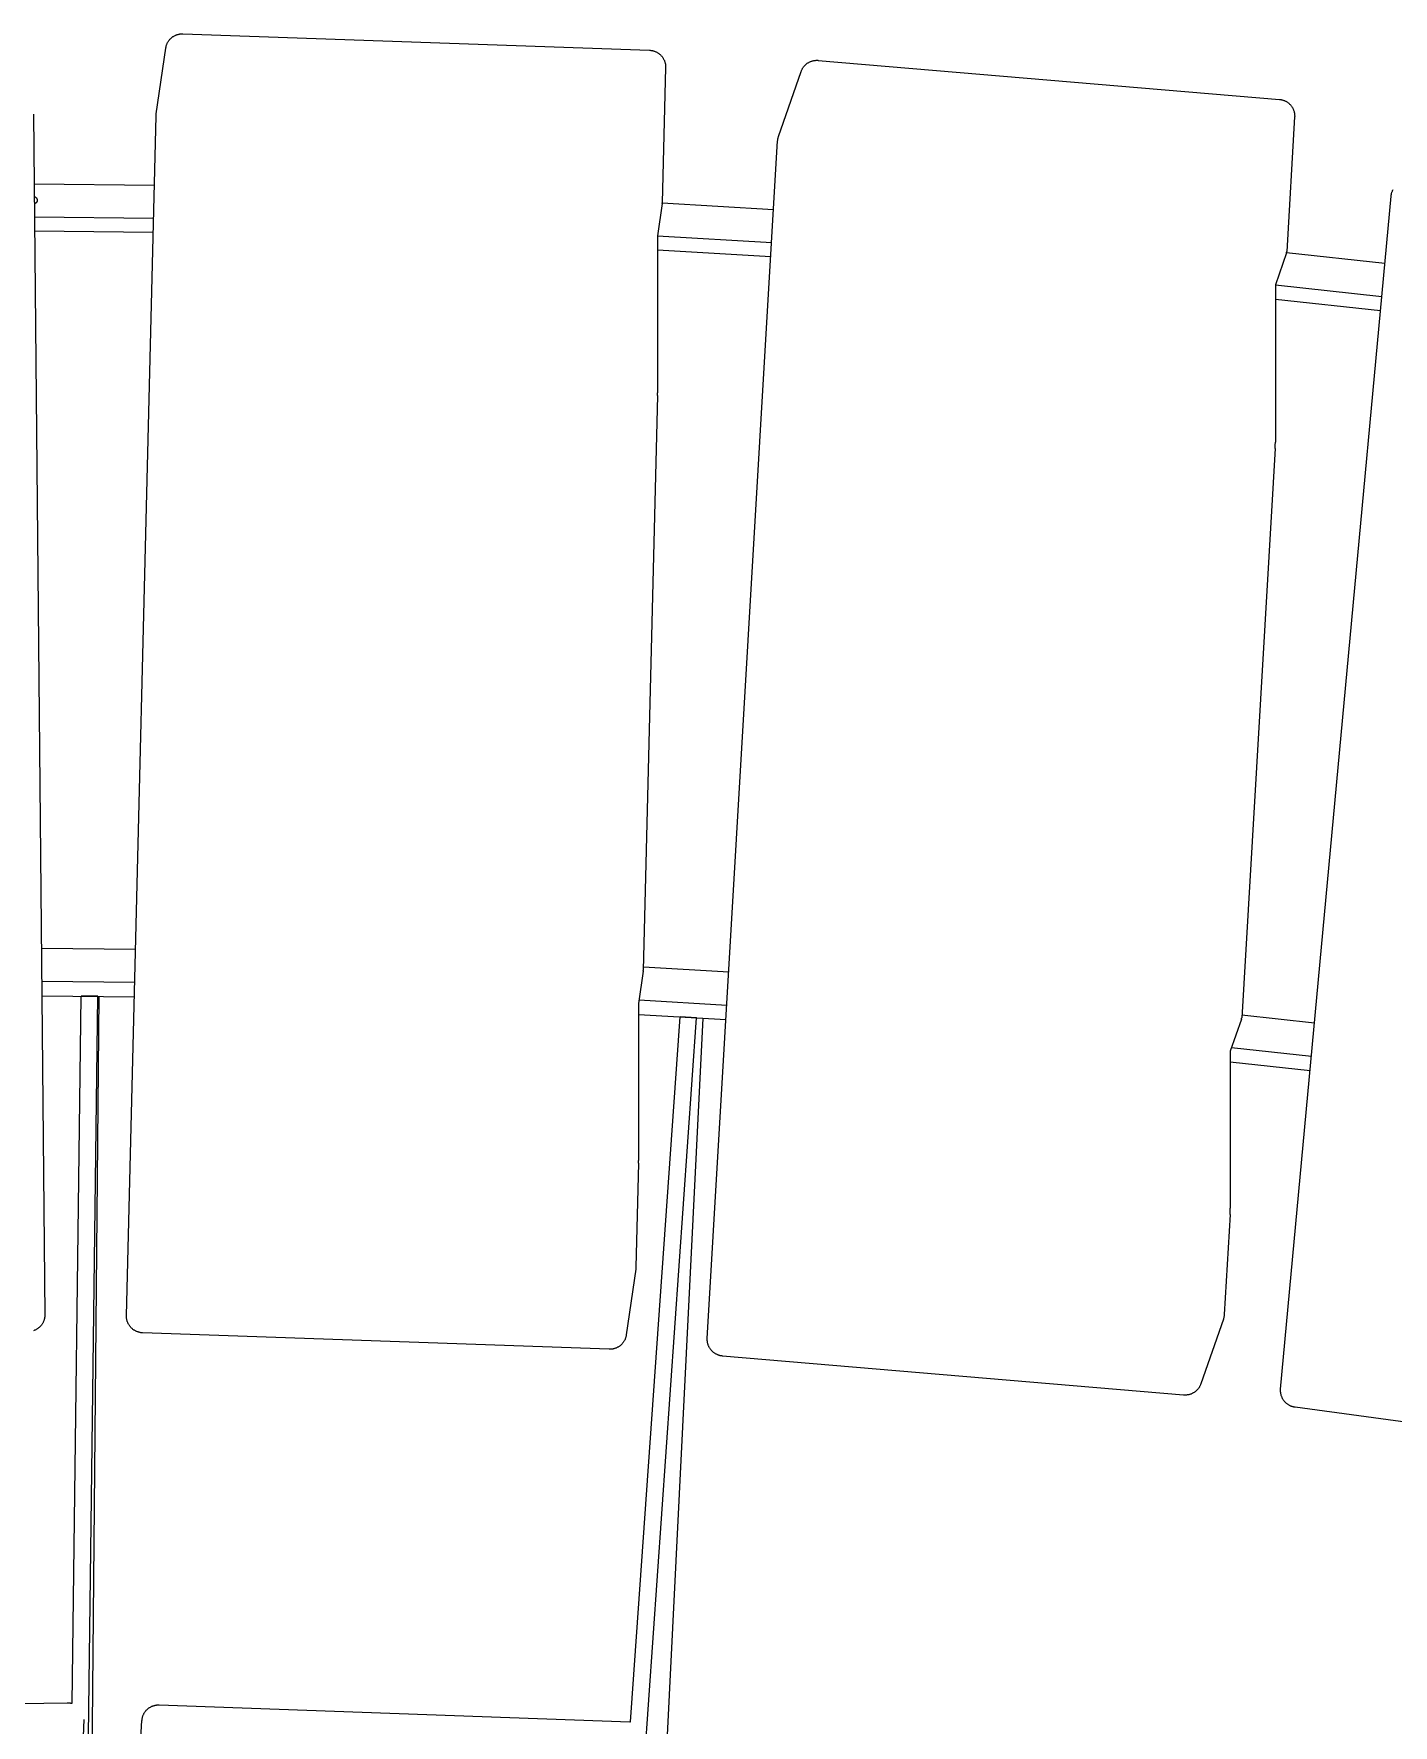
# Model space of a CAD drawing. Header units: millimetres. Extents: x -507 to 4570, y -12 to 3479.
# Drawn here: x 3618.3 to 3859.4, y 1700.6 to 2000.6 of the extents above; entities that cross this region are included whole.
import ezdxf

# ---------------------------------------------------------------- set-up
doc = ezdxf.new("R2010")
doc.units = ezdxf.units.MM
doc.layers.add('ZANO_R', color=7, linetype='Continuous', lineweight=0)

msp = doc.modelspace()

# ---------------------------------------------------------------- linework, layer by layer
at = {"layer": 'ZANO_R'}
for p, q in [((3639.99, 1986.45), (3641.67, 1998.09)), ((3641.67, 1998.09), (3641.69, 1998.19)), ((3641.69, 1998.19), (3641.71, 1998.29)), ((3641.71, 1998.29), (3641.73, 1998.4)), ((3641.73, 1998.4), (3641.76, 1998.49)), ((3641.76, 1998.49), (3641.79, 1998.59)), ((3641.79, 1998.59), (3641.82, 1998.69)), ((3641.82, 1998.69), (3641.86, 1998.79)), ((3641.86, 1998.79), (3641.9, 1998.88)), ((3641.9, 1998.88), (3641.94, 1998.98)), ((3641.94, 1998.98), (3641.99, 1999.07)), ((3641.99, 1999.07), (3642.04, 1999.16)), ((3642.04, 1999.16), (3642.09, 1999.25)), ((3642.09, 1999.25), (3642.15, 1999.33)), ((3642.15, 1999.33), (3642.21, 1999.42)), ((3642.21, 1999.42), (3642.27, 1999.5)), ((3642.27, 1999.5), (3642.34, 1999.58)), ((3642.34, 1999.58), (3642.4, 1999.66)), ((3642.4, 1999.66), (3642.48, 1999.73)), ((3642.48, 1999.73), (3642.55, 1999.8)), ((3642.55, 1999.8), (3642.62, 1999.87)), ((3642.62, 1999.87), (3642.7, 1999.94)), ((3642.7, 1999.94), (3642.78, 2000.01)), ((3642.78, 2000.01), (3642.86, 2000.07)), ((3642.86, 2000.07), (3642.95, 2000.13)), ((3642.95, 2000.13), (3643.04, 2000.18)), ((3643.04, 2000.18), (3643.12, 2000.24)), ((3643.12, 2000.24), (3643.21, 2000.29)), ((3643.21, 2000.29), (3643.31, 2000.33)), ((3643.31, 2000.33), (3643.4, 2000.38)), ((3643.4, 2000.38), (3643.5, 2000.42)), ((3643.5, 2000.42), (3643.59, 2000.45)), ((3643.59, 2000.45), (3643.69, 2000.49)), ((3643.69, 2000.49), (3643.79, 2000.52)), ((3643.79, 2000.52), (3643.89, 2000.54)), ((3643.89, 2000.54), (3643.99, 2000.57)), ((3643.99, 2000.57), (3644.09, 2000.59)), ((3644.09, 2000.59), (3644.19, 2000.6)), ((3644.19, 2000.6), (3644.29, 2000.61)), ((3644.29, 2000.61), (3644.4, 2000.62)), ((3644.4, 2000.62), (3644.5, 2000.63)), ((3644.5, 2000.63), (3644.6, 2000.63)), ((3644.6, 2000.63), (3644.71, 2000.63)), ((3644.71, 2000.63), (3727.46, 1997.71)), ((3727.46, 1997.71), (3727.56, 1997.71)), ((3727.56, 1997.71), (3727.67, 1997.7)), ((3727.67, 1997.7), (3727.77, 1997.69)), ((3727.77, 1997.69), (3727.87, 1997.67)), ((3727.87, 1997.67), (3727.97, 1997.65)), ((3727.97, 1997.65), (3728.07, 1997.63)), ((3728.07, 1997.63), (3728.17, 1997.6)), ((3728.17, 1997.6), (3728.27, 1997.57)), ((3728.27, 1997.57), (3728.37, 1997.54)), ((3728.37, 1997.54), (3728.46, 1997.5)), ((3728.46, 1997.5), (3728.56, 1997.46)), ((3728.56, 1997.46), (3728.65, 1997.42)), ((3728.65, 1997.42), (3728.74, 1997.37)), ((3728.74, 1997.37), (3728.83, 1997.32)), ((3728.83, 1997.32), (3728.92, 1997.27)), ((3728.92, 1997.27), (3729.01, 1997.21)), ((3729.01, 1997.21), (3729.09, 1997.16)), ((3729.09, 1997.16), (3729.17, 1997.09)), ((3729.17, 1997.09), (3729.25, 1997.03)), ((3729.25, 1997.03), (3729.33, 1996.96)), ((3729.33, 1996.96), (3729.41, 1996.89)), ((3729.41, 1996.89), (3729.48, 1996.82)), ((3729.48, 1996.82), (3729.55, 1996.75)), ((3729.55, 1996.75), (3729.62, 1996.67)), ((3729.62, 1996.67), (3729.68, 1996.59)), ((3729.68, 1996.59), (3729.75, 1996.51)), ((3729.75, 1996.51), (3729.8, 1996.42)), ((3729.8, 1996.42), (3729.86, 1996.34)), ((3729.86, 1996.34), (3729.91, 1996.25)), ((3729.91, 1996.25), (3729.96, 1996.16)), ((3729.96, 1996.16), (3730.01, 1996.07)), ((3730.01, 1996.07), (3730.06, 1995.98)), ((3730.06, 1995.98), (3730.1, 1995.88)), ((3730.1, 1995.88), (3730.13, 1995.79)), ((3730.13, 1995.79), (3730.17, 1995.69)), ((3730.17, 1995.69), (3730.2, 1995.59)), ((3730.2, 1995.59), (3730.23, 1995.49)), ((3730.23, 1995.49), (3730.25, 1995.39)), ((3730.25, 1995.39), (3730.27, 1995.29)), ((3730.27, 1995.29), (3730.29, 1995.19)), ((3730.29, 1995.19), (3730.3, 1995.09)), ((3730.3, 1995.09), (3730.31, 1994.99)), ((3730.31, 1994.99), (3730.32, 1994.88)), ((3754.85, 1994.84), (3754.92, 1994.92)), ((3754.92, 1994.92), (3754.99, 1995)), ((3754.99, 1995), (3755.06, 1995.07)), ((3755.06, 1995.07), (3755.13, 1995.14)), ((3755.13, 1995.14), (3755.21, 1995.21)), ((3755.21, 1995.21), (3755.29, 1995.28)), ((3755.29, 1995.28), (3755.37, 1995.34)), ((3755.37, 1995.34), (3755.45, 1995.4)), ((3755.45, 1995.4), (3755.54, 1995.46)), ((3755.54, 1995.46), (3755.62, 1995.51)), ((3755.62, 1995.51), (3755.71, 1995.56)), ((3755.71, 1995.56), (3755.8, 1995.61)), ((3755.8, 1995.61), (3755.9, 1995.66)), ((3755.9, 1995.66), (3755.99, 1995.7)), ((3755.99, 1995.7), (3756.09, 1995.74)), ((3756.09, 1995.74), (3756.18, 1995.77)), ((3756.18, 1995.77), (3756.28, 1995.8)), ((3756.28, 1995.8), (3756.38, 1995.83)), ((3756.38, 1995.83), (3756.48, 1995.86)), ((3756.48, 1995.86), (3756.58, 1995.88)), ((3756.58, 1995.88), (3756.68, 1995.9)), ((3756.68, 1995.9), (3756.78, 1995.91)), ((3756.78, 1995.91), (3756.89, 1995.92)), ((3756.89, 1995.92), (3756.99, 1995.93)), ((3756.99, 1995.93), (3757.09, 1995.93)), ((3757.09, 1995.93), (3757.19, 1995.93)), ((3757.19, 1995.93), (3757.3, 1995.93)), ((3757.3, 1995.93), (3757.4, 1995.92)), ((3757.4, 1995.92), (3839.17, 1989)), ((3730.32, 1994.68), (3729.73, 1970.66)), ((3730.32, 1994.88), (3730.32, 1994.78)), ((3730.32, 1994.78), (3730.32, 1994.68)), ((3750.35, 1982.44), (3754.35, 1993.94)), ((3754.35, 1993.94), (3754.39, 1994.04)), ((3754.39, 1994.04), (3754.43, 1994.14)), ((3754.43, 1994.14), (3754.47, 1994.23)), ((3754.47, 1994.23), (3754.51, 1994.32)), ((3754.51, 1994.32), (3754.56, 1994.41)), ((3754.56, 1994.41), (3754.61, 1994.5)), ((3754.61, 1994.5), (3754.67, 1994.59)), ((3754.67, 1994.59), (3754.73, 1994.68)), ((3754.73, 1994.68), (3754.79, 1994.76)), ((3754.79, 1994.76), (3754.85, 1994.84)), ((3839.17, 1989), (3839.27, 1988.99)), ((3839.27, 1988.99), (3839.37, 1988.98)), ((3839.37, 1988.98), (3839.47, 1988.96)), ((3839.47, 1988.96), (3839.57, 1988.94)), ((3839.57, 1988.94), (3839.67, 1988.92)), ((3839.67, 1988.92), (3839.77, 1988.89)), ((3618.21, 1986.36), (3620.23, 1773.45)), ((3634.7, 1773.27), (3639.96, 1986.1)), ((3639.96, 1986.19), (3639.97, 1986.28)), ((3639.96, 1986.1), (3639.96, 1986.19)), ((3639.97, 1986.37), (3639.99, 1986.45)), ((3639.97, 1986.28), (3639.97, 1986.37)), ((3839.77, 1988.89), (3839.87, 1988.86)), ((3839.87, 1988.86), (3839.96, 1988.83)), ((3839.96, 1988.83), (3840.06, 1988.79)), ((3840.06, 1988.79), (3840.15, 1988.75)), ((3840.15, 1988.75), (3840.24, 1988.7)), ((3840.24, 1988.7), (3840.33, 1988.66)), ((3840.33, 1988.66), (3840.42, 1988.61)), ((3840.42, 1988.61), (3840.51, 1988.55)), ((3840.51, 1988.55), (3840.59, 1988.5)), ((3840.59, 1988.5), (3840.68, 1988.44)), ((3840.68, 1988.44), (3840.76, 1988.38)), ((3840.76, 1988.38), (3840.84, 1988.31)), ((3840.84, 1988.31), (3840.91, 1988.25)), ((3840.91, 1988.25), (3840.99, 1988.18)), ((3840.99, 1988.18), (3841.06, 1988.1)), ((3841.06, 1988.1), (3841.13, 1988.03)), ((3841.13, 1988.03), (3841.2, 1987.95)), ((3841.2, 1987.95), (3841.26, 1987.87)), ((3841.26, 1987.87), (3841.32, 1987.79)), ((3841.32, 1987.79), (3841.38, 1987.71)), ((3841.38, 1987.71), (3841.43, 1987.62)), ((3841.43, 1987.62), (3841.49, 1987.54)), ((3841.49, 1987.54), (3841.54, 1987.45)), ((3841.54, 1987.45), (3841.58, 1987.36)), ((3841.58, 1987.36), (3841.63, 1987.26)), ((3841.63, 1987.26), (3841.67, 1987.17)), ((3841.67, 1987.17), (3841.7, 1987.08)), ((3841.7, 1987.08), (3841.74, 1986.98)), ((3841.74, 1986.98), (3841.77, 1986.88)), ((3841.77, 1986.88), (3841.79, 1986.79)), ((3841.79, 1986.79), (3841.82, 1986.69)), ((3841.82, 1986.69), (3841.84, 1986.59)), ((3841.84, 1986.59), (3841.85, 1986.49)), ((3841.85, 1986.49), (3841.87, 1986.39)), ((3841.87, 1986.39), (3841.88, 1986.28)), ((3841.88, 1986.28), (3841.88, 1986.18)), ((3841.88, 1986.18), (3841.89, 1986.08)), ((3841.89, 1985.98), (3841.88, 1985.88)), ((3841.89, 1986.08), (3841.89, 1985.98)), ((3841.88, 1985.88), (3840.48, 1962)), ((3737.71, 1769.24), (3750.19, 1981.64)), ((3750.19, 1981.64), (3750.2, 1981.75)), ((3750.2, 1981.75), (3750.21, 1981.85)), ((3750.21, 1981.85), (3750.23, 1981.95)), ((3750.23, 1981.95), (3750.25, 1982.05)), ((3750.25, 1982.05), (3750.27, 1982.15)), ((3750.27, 1982.15), (3750.29, 1982.25)), ((3750.29, 1982.25), (3750.32, 1982.35)), ((3750.32, 1982.35), (3750.35, 1982.44)), ((3618.33, 1974.03), (3639.65, 1973.8)), ((3618.35, 1971.78), (3618.37, 1971.77)), ((3618.37, 1971.77), (3618.4, 1971.76)), ((3618.4, 1971.76), (3618.42, 1971.75)), ((3618.42, 1971.75), (3618.45, 1971.74)), ((3618.45, 1971.74), (3618.47, 1971.73)), ((3618.47, 1971.73), (3618.5, 1971.71)), ((3618.5, 1971.71), (3618.52, 1971.7)), ((3618.52, 1971.7), (3618.54, 1971.68)), ((3618.54, 1971.68), (3618.57, 1971.67)), ((3618.57, 1971.67), (3618.59, 1971.65)), ((3618.59, 1971.65), (3618.61, 1971.63)), ((3618.61, 1971.63), (3618.63, 1971.62)), ((3618.63, 1971.62), (3618.65, 1971.6)), ((3618.65, 1971.6), (3618.67, 1971.58)), ((3618.67, 1971.58), (3618.69, 1971.56)), ((3618.69, 1971.56), (3618.71, 1971.54)), ((3618.71, 1971.54), (3618.73, 1971.52)), ((3618.73, 1971.52), (3618.74, 1971.5)), ((3618.74, 1971.5), (3618.76, 1971.47)), ((3618.76, 1971.47), (3618.77, 1971.45)), ((3618.77, 1971.45), (3618.79, 1971.43)), ((3618.79, 1971.43), (3618.8, 1971.4)), ((3618.8, 1971.4), (3618.81, 1971.38)), ((3618.81, 1971.38), (3618.83, 1971.35)), ((3618.83, 1971.35), (3618.84, 1971.33)), ((3618.84, 1971.33), (3618.85, 1971.3)), ((3618.85, 1970.92), (3618.84, 1970.9)), ((3618.85, 1971.3), (3618.86, 1971.28)), ((3618.86, 1970.95), (3618.85, 1970.92)), ((3618.86, 1971.28), (3618.87, 1971.25)), ((3618.87, 1970.98), (3618.86, 1970.95)), ((3618.87, 1971.25), (3618.87, 1971.22)), ((3618.87, 1971.22), (3618.88, 1971.2)), ((3618.88, 1971.01), (3618.87, 1970.98)), ((3618.88, 1971.2), (3618.89, 1971.17)), ((3618.89, 1971.06), (3618.88, 1971.03)), ((3618.88, 1971.03), (3618.88, 1971.01)), ((3618.89, 1971.17), (3618.89, 1971.14)), ((3618.89, 1971.14), (3618.89, 1971.12)), ((3618.89, 1971.12), (3618.9, 1971.09)), ((3618.9, 1971.09), (3618.89, 1971.06)), ((3839.4, 1760.23), (3858.99, 1971.85)), ((3858.99, 1971.85), (3859, 1971.96)), ((3859, 1971.96), (3859.02, 1972.06)), ((3859.02, 1972.06), (3859.04, 1972.16)), ((3859.04, 1972.16), (3859.06, 1972.26)), ((3859.06, 1972.26), (3859.08, 1972.36)), ((3859.08, 1972.36), (3859.11, 1972.46)), ((3859.11, 1972.46), (3859.14, 1972.56)), ((3859.14, 1972.56), (3859.18, 1972.65)), ((3859.18, 1972.65), (3859.22, 1972.75)), ((3859.22, 1972.75), (3859.26, 1972.84)), ((3859.26, 1972.84), (3859.3, 1972.93)), ((3859.3, 1972.93), (3859.35, 1973.02)), ((3618.39, 1970.47), (3618.36, 1970.46)), ((3618.38, 1968.18), (3639.51, 1967.96)), ((3618.41, 1970.48), (3618.39, 1970.47)), ((3618.44, 1970.49), (3618.41, 1970.48)), ((3618.47, 1970.5), (3618.44, 1970.49)), ((3618.49, 1970.52), (3618.47, 1970.5)), ((3618.52, 1970.53), (3618.49, 1970.52)), ((3618.54, 1970.55), (3618.52, 1970.53)), ((3618.56, 1970.56), (3618.54, 1970.55)), ((3618.59, 1970.58), (3618.56, 1970.56)), ((3618.61, 1970.6), (3618.59, 1970.58)), ((3618.63, 1970.62), (3618.61, 1970.6)), ((3618.65, 1970.64), (3618.63, 1970.62)), ((3618.67, 1970.66), (3618.65, 1970.64)), ((3618.69, 1970.68), (3618.67, 1970.66)), ((3618.71, 1970.7), (3618.69, 1970.68)), ((3618.73, 1970.72), (3618.71, 1970.7)), ((3618.75, 1970.75), (3618.73, 1970.72)), ((3618.77, 1970.77), (3618.75, 1970.75)), ((3618.78, 1970.79), (3618.77, 1970.77)), ((3618.8, 1970.82), (3618.78, 1970.79)), ((3618.81, 1970.84), (3618.8, 1970.82)), ((3618.82, 1970.87), (3618.81, 1970.84)), ((3618.84, 1970.9), (3618.82, 1970.87)), ((3729.72, 1970.56), (3728.89, 1964.82)), ((3729.72, 1970.61), (3729.73, 1970.63)), ((3729.72, 1970.59), (3729.72, 1970.61)), ((3729.72, 1970.56), (3729.72, 1970.59)), ((3729.73, 1970.66), (3749.48, 1969.49)), ((3729.73, 1970.63), (3729.73, 1970.66)), ((3639.44, 1965.38), (3618.41, 1965.6)), ((3728.89, 1964.82), (3749.13, 1963.62)), ((3728.89, 1964.82), (3728.89, 1936.95)), ((3748.98, 1961.05), (3728.89, 1962.24)), ((3840.47, 1961.97), (3840.48, 1962)), ((3840.47, 1961.94), (3840.47, 1961.97)), ((3840.47, 1961.91), (3840.47, 1961.94)), ((3840.43, 1961.77), (3838.46, 1956.09)), ((3840.43, 1961.77), (3840.44, 1961.79)), ((3840.44, 1961.79), (3840.45, 1961.82)), ((3840.45, 1961.82), (3840.46, 1961.85)), ((3840.46, 1961.88), (3840.47, 1961.91)), ((3840.46, 1961.85), (3840.46, 1961.88)), ((3840.46, 1961.86), (3857.89, 1959.97)), ((3838.46, 1956.09), (3838.46, 1928.22)), ((3838.46, 1956.09), (3857.34, 1954.03)), ((3857.1, 1951.48), (3838.46, 1953.52)), ((3728.88, 1936.48), (3726.36, 1834.5)), ((3728.88, 1936.48), (3728.89, 1936.95)), ((3838.43, 1927.1), (3832.49, 1826.12)), ((3838.43, 1927.1), (3838.45, 1927.66)), ((3838.45, 1927.66), (3838.46, 1928.22)), ((3619.61, 1838.45), (3636.3, 1838.28)), ((3726.35, 1834.4), (3725.52, 1828.66)), ((3726.35, 1834.4), (3726.36, 1834.43)), ((3726.36, 1834.48), (3726.36, 1834.5)), ((3726.36, 1834.45), (3726.36, 1834.48)), ((3726.36, 1834.43), (3726.36, 1834.45)), ((3726.38, 1835.14), (3741.53, 1834.24)), ((3619.67, 1832.6), (3636.16, 1832.43)), ((3619.69, 1830.03), (3636.1, 1829.85)), ((3625.07, 1704.49), (3626.68, 1829.97)), ((3629.64, 1829.94), (3626.68, 1829.97)), ((3627.55, 1666.36), (3629.64, 1829.94)), ((3628.49, 1680.66), (3629.85, 1829.93)), ((3725.52, 1828.66), (3725.52, 1800.79)), ((3725.62, 1829.29), (3741.18, 1828.37)), ((3724.11, 1701.21), (3732.88, 1826.3)), ((3724.37, 1662.87), (3735.82, 1826.12)), ((3725.52, 1826.72), (3741.03, 1825.8)), ((3729.55, 1676.98), (3736.95, 1826.05)), ((3735.82, 1826.12), (3732.88, 1826.3)), ((3832.44, 1825.88), (3830.47, 1820.21)), ((3832.44, 1825.88), (3832.45, 1825.91)), ((3832.45, 1825.91), (3832.46, 1825.94)), ((3832.46, 1825.94), (3832.47, 1825.97)), ((3832.47, 1826), (3832.48, 1826.03)), ((3832.47, 1825.97), (3832.47, 1826)), ((3832.48, 1826.06), (3832.49, 1826.09)), ((3832.48, 1826.03), (3832.48, 1826.06)), ((3832.49, 1826.09), (3832.49, 1826.12)), ((3832.52, 1826.62), (3845.42, 1825.22)), ((3830.47, 1820.21), (3830.47, 1792.34)), ((3830.47, 1818.28), (3844.63, 1816.74)), ((3830.69, 1820.83), (3844.87, 1819.29)), ((3725.52, 1800.32), (3725.06, 1781.85)), ((3725.52, 1800.32), (3725.52, 1800.79)), ((3830.44, 1791.22), (3829.4, 1773.48)), ((3830.44, 1791.22), (3830.46, 1791.78)), ((3830.46, 1791.78), (3830.47, 1792.34)), ((3725.03, 1781.5), (3723.35, 1769.86)), ((3725.04, 1781.58), (3725.03, 1781.5)), ((3725.05, 1781.67), (3725.04, 1781.58)), ((3725.06, 1781.76), (3725.05, 1781.67)), ((3725.06, 1781.85), (3725.06, 1781.76)), ((3620.19, 1772.93), (3620.17, 1772.83)), ((3620.2, 1773.03), (3620.19, 1772.93)), ((3620.21, 1773.14), (3620.2, 1773.03)), ((3620.22, 1773.24), (3620.21, 1773.14)), ((3620.23, 1773.34), (3620.22, 1773.24)), ((3620.23, 1773.45), (3620.23, 1773.34)), ((3634.7, 1773.17), (3634.7, 1773.27)), ((3634.7, 1773.06), (3634.7, 1773.17)), ((3634.71, 1772.96), (3634.7, 1773.06)), ((3634.72, 1772.86), (3634.71, 1772.96)), ((3829.32, 1772.97), (3829.3, 1772.87)), ((3829.34, 1773.07), (3829.32, 1772.97)), ((3829.36, 1773.17), (3829.34, 1773.07)), ((3829.38, 1773.27), (3829.36, 1773.17)), ((3829.39, 1773.38), (3829.38, 1773.27)), ((3829.4, 1773.48), (3829.39, 1773.38)), ((3618.31, 1770.65), (3618.22, 1770.61)), ((3618.41, 1770.68), (3618.31, 1770.65)), ((3618.5, 1770.73), (3618.41, 1770.68)), ((3618.6, 1770.77), (3618.5, 1770.73)), ((3618.69, 1770.82), (3618.6, 1770.77)), ((3618.78, 1770.87), (3618.69, 1770.82)), ((3618.87, 1770.92), (3618.78, 1770.87)), ((3618.95, 1770.98), (3618.87, 1770.92)), ((3619.04, 1771.04), (3618.95, 1770.98)), ((3619.12, 1771.1), (3619.04, 1771.04)), ((3619.2, 1771.17), (3619.12, 1771.1)), ((3619.27, 1771.24), (3619.2, 1771.17)), ((3619.35, 1771.31), (3619.27, 1771.24)), ((3619.42, 1771.38), (3619.35, 1771.31)), ((3619.49, 1771.46), (3619.42, 1771.38)), ((3619.56, 1771.54), (3619.49, 1771.46)), ((3619.62, 1771.62), (3619.56, 1771.54)), ((3619.68, 1771.7), (3619.62, 1771.62)), ((3619.74, 1771.79), (3619.68, 1771.7)), ((3619.79, 1771.87), (3619.74, 1771.79)), ((3619.85, 1771.96), (3619.79, 1771.87)), ((3619.9, 1772.05), (3619.85, 1771.96)), ((3619.94, 1772.15), (3619.9, 1772.05)), ((3619.98, 1772.24), (3619.94, 1772.15)), ((3620.02, 1772.34), (3619.98, 1772.24)), ((3620.06, 1772.43), (3620.02, 1772.34)), ((3620.09, 1772.53), (3620.06, 1772.43)), ((3620.12, 1772.63), (3620.09, 1772.53)), ((3620.15, 1772.73), (3620.12, 1772.63)), ((3620.17, 1772.83), (3620.15, 1772.73)), ((3634.73, 1772.76), (3634.72, 1772.86)), ((3634.75, 1772.66), (3634.73, 1772.76)), ((3634.77, 1772.56), (3634.75, 1772.66)), ((3634.79, 1772.46), (3634.77, 1772.56)), ((3634.82, 1772.36), (3634.79, 1772.46)), ((3634.85, 1772.26), (3634.82, 1772.36)), ((3634.88, 1772.16), (3634.85, 1772.26)), ((3634.92, 1772.07), (3634.88, 1772.16)), ((3634.96, 1771.97), (3634.92, 1772.07)), ((3635.01, 1771.88), (3634.96, 1771.97)), ((3635.05, 1771.79), (3635.01, 1771.88)), ((3635.1, 1771.7), (3635.05, 1771.79)), ((3635.16, 1771.61), (3635.1, 1771.7)), ((3635.21, 1771.52), (3635.16, 1771.61)), ((3635.27, 1771.44), (3635.21, 1771.52)), ((3635.33, 1771.36), (3635.27, 1771.44)), ((3635.4, 1771.28), (3635.33, 1771.36)), ((3635.47, 1771.2), (3635.4, 1771.28)), ((3635.54, 1771.13), (3635.47, 1771.2)), ((3635.61, 1771.06), (3635.54, 1771.13)), ((3635.69, 1770.99), (3635.61, 1771.06)), ((3635.76, 1770.92), (3635.69, 1770.99)), ((3635.84, 1770.85), (3635.76, 1770.92)), ((3635.93, 1770.79), (3635.84, 1770.85)), ((3636.01, 1770.73), (3635.93, 1770.79)), ((3636.1, 1770.68), (3636.01, 1770.73)), ((3636.19, 1770.63), (3636.1, 1770.68)), ((3636.28, 1770.58), (3636.19, 1770.63)), ((3636.37, 1770.53), (3636.28, 1770.58)), ((3636.46, 1770.49), (3636.37, 1770.53)), ((3636.55, 1770.45), (3636.46, 1770.49)), ((3636.65, 1770.41), (3636.55, 1770.45)), ((3636.75, 1770.38), (3636.65, 1770.41)), ((3636.85, 1770.35), (3636.75, 1770.38)), ((3636.95, 1770.32), (3636.85, 1770.35)), ((3637.05, 1770.3), (3636.95, 1770.32)), ((3637.15, 1770.28), (3637.05, 1770.3)), ((3637.25, 1770.26), (3637.15, 1770.28)), ((3637.35, 1770.25), (3637.25, 1770.26)), ((3637.45, 1770.24), (3637.35, 1770.25)), ((3637.56, 1770.23), (3637.45, 1770.24)), ((3720.31, 1767.32), (3637.56, 1770.23)), ((3829.24, 1772.68), (3825.24, 1761.18)), ((3829.27, 1772.78), (3829.24, 1772.68)), ((3829.3, 1772.87), (3829.27, 1772.78)), ((3720.41, 1767.32), (3720.31, 1767.32)), ((3720.52, 1767.32), (3720.41, 1767.32)), ((3720.62, 1767.33), (3720.52, 1767.32)), ((3720.72, 1767.33), (3720.62, 1767.33)), ((3720.83, 1767.35), (3720.72, 1767.33)), ((3720.93, 1767.36), (3720.83, 1767.35)), ((3721.03, 1767.38), (3720.93, 1767.36)), ((3721.13, 1767.41), (3721.03, 1767.38)), ((3721.23, 1767.43), (3721.13, 1767.41)), ((3721.33, 1767.46), (3721.23, 1767.43)), ((3721.43, 1767.5), (3721.33, 1767.46)), ((3721.52, 1767.53), (3721.43, 1767.5)), ((3721.62, 1767.57), (3721.52, 1767.53)), ((3721.71, 1767.62), (3721.62, 1767.57)), ((3721.8, 1767.66), (3721.71, 1767.62)), ((3721.89, 1767.71), (3721.8, 1767.66)), ((3721.98, 1767.77), (3721.89, 1767.71)), ((3722.07, 1767.82), (3721.98, 1767.77)), ((3722.15, 1767.88), (3722.07, 1767.82)), ((3722.24, 1767.94), (3722.15, 1767.88)), ((3722.32, 1768.01), (3722.24, 1767.94)), ((3722.39, 1768.07), (3722.32, 1768.01)), ((3722.47, 1768.14), (3722.39, 1768.07)), ((3722.54, 1768.22), (3722.47, 1768.14)), ((3722.61, 1768.29), (3722.54, 1768.22)), ((3722.68, 1768.37), (3722.61, 1768.29)), ((3722.75, 1768.45), (3722.68, 1768.37)), ((3722.81, 1768.53), (3722.75, 1768.45)), ((3722.87, 1768.62), (3722.81, 1768.53)), ((3722.92, 1768.7), (3722.87, 1768.62)), ((3722.98, 1768.79), (3722.92, 1768.7)), ((3723.03, 1768.88), (3722.98, 1768.79)), ((3723.07, 1768.97), (3723.03, 1768.88)), ((3723.12, 1769.07), (3723.07, 1768.97)), ((3723.16, 1769.16), (3723.12, 1769.07)), ((3723.2, 1769.26), (3723.16, 1769.16)), ((3723.23, 1769.36), (3723.2, 1769.26)), ((3723.26, 1769.45), (3723.23, 1769.36)), ((3723.29, 1769.55), (3723.26, 1769.45)), ((3723.31, 1769.65), (3723.29, 1769.55)), ((3723.33, 1769.76), (3723.31, 1769.65)), ((3723.35, 1769.86), (3723.33, 1769.76)), ((3737.7, 1769.14), (3737.71, 1769.24)), ((3737.7, 1769.04), (3737.7, 1769.14)), ((3737.71, 1768.94), (3737.7, 1769.04)), ((3737.71, 1768.84), (3737.71, 1768.94)), ((3737.72, 1768.74), (3737.71, 1768.84)), ((3737.74, 1768.64), (3737.72, 1768.74)), ((3737.75, 1768.54), (3737.74, 1768.64)), ((3737.77, 1768.44), (3737.75, 1768.54)), ((3737.8, 1768.34), (3737.77, 1768.44)), ((3737.82, 1768.24), (3737.8, 1768.34)), ((3737.85, 1768.14), (3737.82, 1768.24)), ((3737.89, 1768.05), (3737.85, 1768.14)), ((3737.92, 1767.95), (3737.89, 1768.05)), ((3737.96, 1767.86), (3737.92, 1767.95)), ((3738.01, 1767.77), (3737.96, 1767.86)), ((3738.05, 1767.67), (3738.01, 1767.77)), ((3738.1, 1767.59), (3738.05, 1767.67)), ((3738.16, 1767.5), (3738.1, 1767.59)), ((3738.21, 1767.41), (3738.16, 1767.5)), ((3738.27, 1767.33), (3738.21, 1767.41)), ((3738.33, 1767.25), (3738.27, 1767.33)), ((3738.39, 1767.17), (3738.33, 1767.25)), ((3738.46, 1767.09), (3738.39, 1767.17)), ((3738.53, 1767.02), (3738.46, 1767.09)), ((3738.6, 1766.95), (3738.53, 1767.02)), ((3738.68, 1766.88), (3738.6, 1766.95)), ((3738.75, 1766.81), (3738.68, 1766.88)), ((3738.83, 1766.74), (3738.75, 1766.81)), ((3738.91, 1766.68), (3738.83, 1766.74)), ((3739, 1766.62), (3738.91, 1766.68)), ((3739.08, 1766.57), (3739, 1766.62)), ((3739.17, 1766.52), (3739.08, 1766.57)), ((3739.26, 1766.47), (3739.17, 1766.52)), ((3739.35, 1766.42), (3739.26, 1766.47)), ((3739.44, 1766.37), (3739.35, 1766.42)), ((3739.53, 1766.33), (3739.44, 1766.37)), ((3739.63, 1766.3), (3739.53, 1766.33)), ((3739.72, 1766.26), (3739.63, 1766.3)), ((3739.82, 1766.23), (3739.72, 1766.26)), ((3739.92, 1766.2), (3739.82, 1766.23)), ((3740.02, 1766.18), (3739.92, 1766.2)), ((3740.11, 1766.16), (3740.02, 1766.18)), ((3740.21, 1766.14), (3740.11, 1766.16)), ((3740.32, 1766.13), (3740.21, 1766.14)), ((3740.42, 1766.12), (3740.32, 1766.13)), ((3822.19, 1759.2), (3740.42, 1766.12)), ((3825.16, 1760.99), (3825.12, 1760.89)), ((3825.2, 1761.08), (3825.16, 1760.99)), ((3825.24, 1761.18), (3825.2, 1761.08)), ((3822.29, 1759.19), (3822.19, 1759.2)), ((3822.4, 1759.19), (3822.29, 1759.19)), ((3822.5, 1759.19), (3822.4, 1759.19)), ((3822.6, 1759.19), (3822.5, 1759.19)), ((3822.7, 1759.2), (3822.6, 1759.19)), ((3822.81, 1759.21), (3822.7, 1759.2)), ((3822.91, 1759.22), (3822.81, 1759.21)), ((3823.01, 1759.24), (3822.91, 1759.22)), ((3823.11, 1759.26), (3823.01, 1759.24)), ((3823.21, 1759.29), (3823.11, 1759.26)), ((3823.31, 1759.32), (3823.21, 1759.29)), ((3823.41, 1759.35), (3823.31, 1759.32)), ((3823.5, 1759.38), (3823.41, 1759.35)), ((3823.6, 1759.42), (3823.5, 1759.38)), ((3823.69, 1759.47), (3823.6, 1759.42)), ((3823.79, 1759.51), (3823.69, 1759.47)), ((3823.88, 1759.56), (3823.79, 1759.51)), ((3823.97, 1759.61), (3823.88, 1759.56)), ((3824.05, 1759.67), (3823.97, 1759.61)), ((3824.14, 1759.72), (3824.05, 1759.67)), ((3824.22, 1759.78), (3824.14, 1759.72)), ((3824.3, 1759.85), (3824.22, 1759.78)), ((3824.38, 1759.91), (3824.3, 1759.85)), ((3824.46, 1759.98), (3824.38, 1759.91)), ((3824.53, 1760.05), (3824.46, 1759.98)), ((3824.6, 1760.13), (3824.53, 1760.05)), ((3824.67, 1760.2), (3824.6, 1760.13)), ((3824.74, 1760.28), (3824.67, 1760.2)), ((3824.8, 1760.36), (3824.74, 1760.28)), ((3824.86, 1760.45), (3824.8, 1760.36)), ((3824.92, 1760.53), (3824.86, 1760.45)), ((3824.98, 1760.62), (3824.92, 1760.53)), ((3825.03, 1760.71), (3824.98, 1760.62)), ((3825.08, 1760.8), (3825.03, 1760.71)), ((3825.12, 1760.89), (3825.08, 1760.8)), ((3839.39, 1760.13), (3839.4, 1760.23)), ((3839.39, 1760.03), (3839.39, 1760.13)), ((3839.39, 1759.93), (3839.39, 1760.03)), ((3839.39, 1759.82), (3839.39, 1759.93)), ((3839.4, 1759.72), (3839.39, 1759.82)), ((3839.41, 1759.62), (3839.4, 1759.72)), ((3839.42, 1759.52), (3839.41, 1759.62)), ((3839.44, 1759.42), (3839.42, 1759.52)), ((3839.46, 1759.31), (3839.44, 1759.42)), ((3839.48, 1759.21), (3839.46, 1759.31)), ((3839.51, 1759.12), (3839.48, 1759.21)), ((3839.54, 1759.02), (3839.51, 1759.12)), ((3839.58, 1758.92), (3839.54, 1759.02)), ((3839.61, 1758.82), (3839.58, 1758.92)), ((3839.66, 1758.73), (3839.61, 1758.82)), ((3839.7, 1758.64), (3839.66, 1758.73)), ((3839.75, 1758.55), (3839.7, 1758.64)), ((3839.8, 1758.46), (3839.75, 1758.55)), ((3839.85, 1758.37), (3839.8, 1758.46)), ((3839.91, 1758.28), (3839.85, 1758.37)), ((3839.97, 1758.2), (3839.91, 1758.28)), ((3840.03, 1758.12), (3839.97, 1758.2)), ((3840.1, 1758.04), (3840.03, 1758.12)), ((3840.17, 1757.96), (3840.1, 1758.04)), ((3840.24, 1757.89), (3840.17, 1757.96)), ((3840.31, 1757.81), (3840.24, 1757.89)), ((3840.39, 1757.74), (3840.31, 1757.81)), ((3840.46, 1757.68), (3840.39, 1757.74)), ((3840.54, 1757.61), (3840.46, 1757.68)), ((3840.63, 1757.55), (3840.54, 1757.61)), ((3840.71, 1757.49), (3840.63, 1757.55)), ((3840.8, 1757.44), (3840.71, 1757.49)), ((3840.89, 1757.39), (3840.8, 1757.44)), ((3840.98, 1757.34), (3840.89, 1757.39)), ((3841.07, 1757.29), (3840.98, 1757.34)), ((3841.16, 1757.25), (3841.07, 1757.29)), ((3841.26, 1757.21), (3841.16, 1757.25)), ((3841.35, 1757.17), (3841.26, 1757.21)), ((3841.45, 1757.14), (3841.35, 1757.17)), ((3841.55, 1757.11), (3841.45, 1757.14)), ((3841.65, 1757.08), (3841.55, 1757.11)), ((3841.75, 1757.06), (3841.65, 1757.08)), ((3841.85, 1757.04), (3841.75, 1757.06)), ((3841.95, 1757.03), (3841.85, 1757.04)), ((3921.95, 1746.17), (3841.95, 1757.03)), ((3540.57, 1703.57), (3624.2, 1704.61)), ((3624.2, 1704.61), (3624.3, 1704.61)), ((3624.3, 1704.61), (3624.4, 1704.61)), ((3624.4, 1704.61), (3624.49, 1704.6)), ((3624.49, 1704.6), (3624.59, 1704.59)), ((3624.59, 1704.59), (3624.69, 1704.58)), ((3624.69, 1704.58), (3624.79, 1704.56)), ((3624.79, 1704.56), (3624.88, 1704.54)), ((3624.88, 1704.54), (3624.98, 1704.52)), ((3624.98, 1704.52), (3625.07, 1704.49)), ((3639.03, 1703.91), (3639.12, 1703.95)), ((3639.12, 1703.95), (3639.21, 1703.99)), ((3639.21, 1703.99), (3639.31, 1704.03)), ((3639.31, 1704.03), (3639.4, 1704.07)), ((3639.4, 1704.07), (3639.5, 1704.1)), ((3639.5, 1704.1), (3639.6, 1704.13)), ((3639.6, 1704.13), (3639.7, 1704.16)), ((3639.7, 1704.16), (3639.8, 1704.18)), ((3639.8, 1704.18), (3639.9, 1704.2)), ((3639.9, 1704.2), (3640, 1704.22)), ((3640, 1704.22), (3640.1, 1704.23)), ((3640.1, 1704.23), (3640.21, 1704.24)), ((3640.21, 1704.24), (3640.31, 1704.25)), ((3640.31, 1704.25), (3640.41, 1704.25)), ((3640.41, 1704.25), (3640.52, 1704.24)), ((3640.52, 1704.24), (3723.95, 1701.22)), ((3621.19, 1539.95), (3627.2, 1701.62)), ((3627.73, 1539.83), (3637.45, 1701.46)), ((3637.45, 1701.46), (3637.46, 1701.55)), ((3637.46, 1701.55), (3637.47, 1701.63)), ((3637.47, 1701.63), (3637.48, 1701.72)), ((3637.48, 1701.72), (3637.49, 1701.82)), ((3637.49, 1701.82), (3637.52, 1701.92)), ((3637.52, 1701.92), (3637.54, 1702.02)), ((3637.54, 1702.02), (3637.57, 1702.12)), ((3637.57, 1702.12), (3637.6, 1702.22)), ((3637.6, 1702.22), (3637.63, 1702.32)), ((3637.63, 1702.32), (3637.67, 1702.41)), ((3637.67, 1702.41), (3637.71, 1702.51)), ((3637.71, 1702.51), (3637.75, 1702.6)), ((3637.75, 1702.6), (3637.8, 1702.69)), ((3637.8, 1702.69), (3637.85, 1702.78)), ((3637.85, 1702.78), (3637.91, 1702.87)), ((3637.91, 1702.87), (3637.96, 1702.96)), ((3637.96, 1702.96), (3638.02, 1703.04)), ((3638.02, 1703.04), (3638.08, 1703.12)), ((3638.08, 1703.12), (3638.15, 1703.2)), ((3638.15, 1703.2), (3638.22, 1703.28)), ((3638.22, 1703.28), (3638.29, 1703.35)), ((3638.29, 1703.35), (3638.36, 1703.43)), ((3638.36, 1703.43), (3638.44, 1703.5)), ((3638.44, 1703.5), (3638.51, 1703.56)), ((3638.51, 1703.56), (3638.6, 1703.63)), ((3638.6, 1703.63), (3638.68, 1703.69)), ((3638.68, 1703.69), (3638.76, 1703.75)), ((3638.76, 1703.75), (3638.85, 1703.8)), ((3638.85, 1703.8), (3638.94, 1703.86)), ((3638.94, 1703.86), (3639.03, 1703.91)), ((3723.95, 1701.22), (3724.03, 1701.22)), ((3724.03, 1701.22), (3724.11, 1701.21))]:
    msp.add_line(p, q, dxfattribs=at)

doc.saveas('drawing.dxf')
